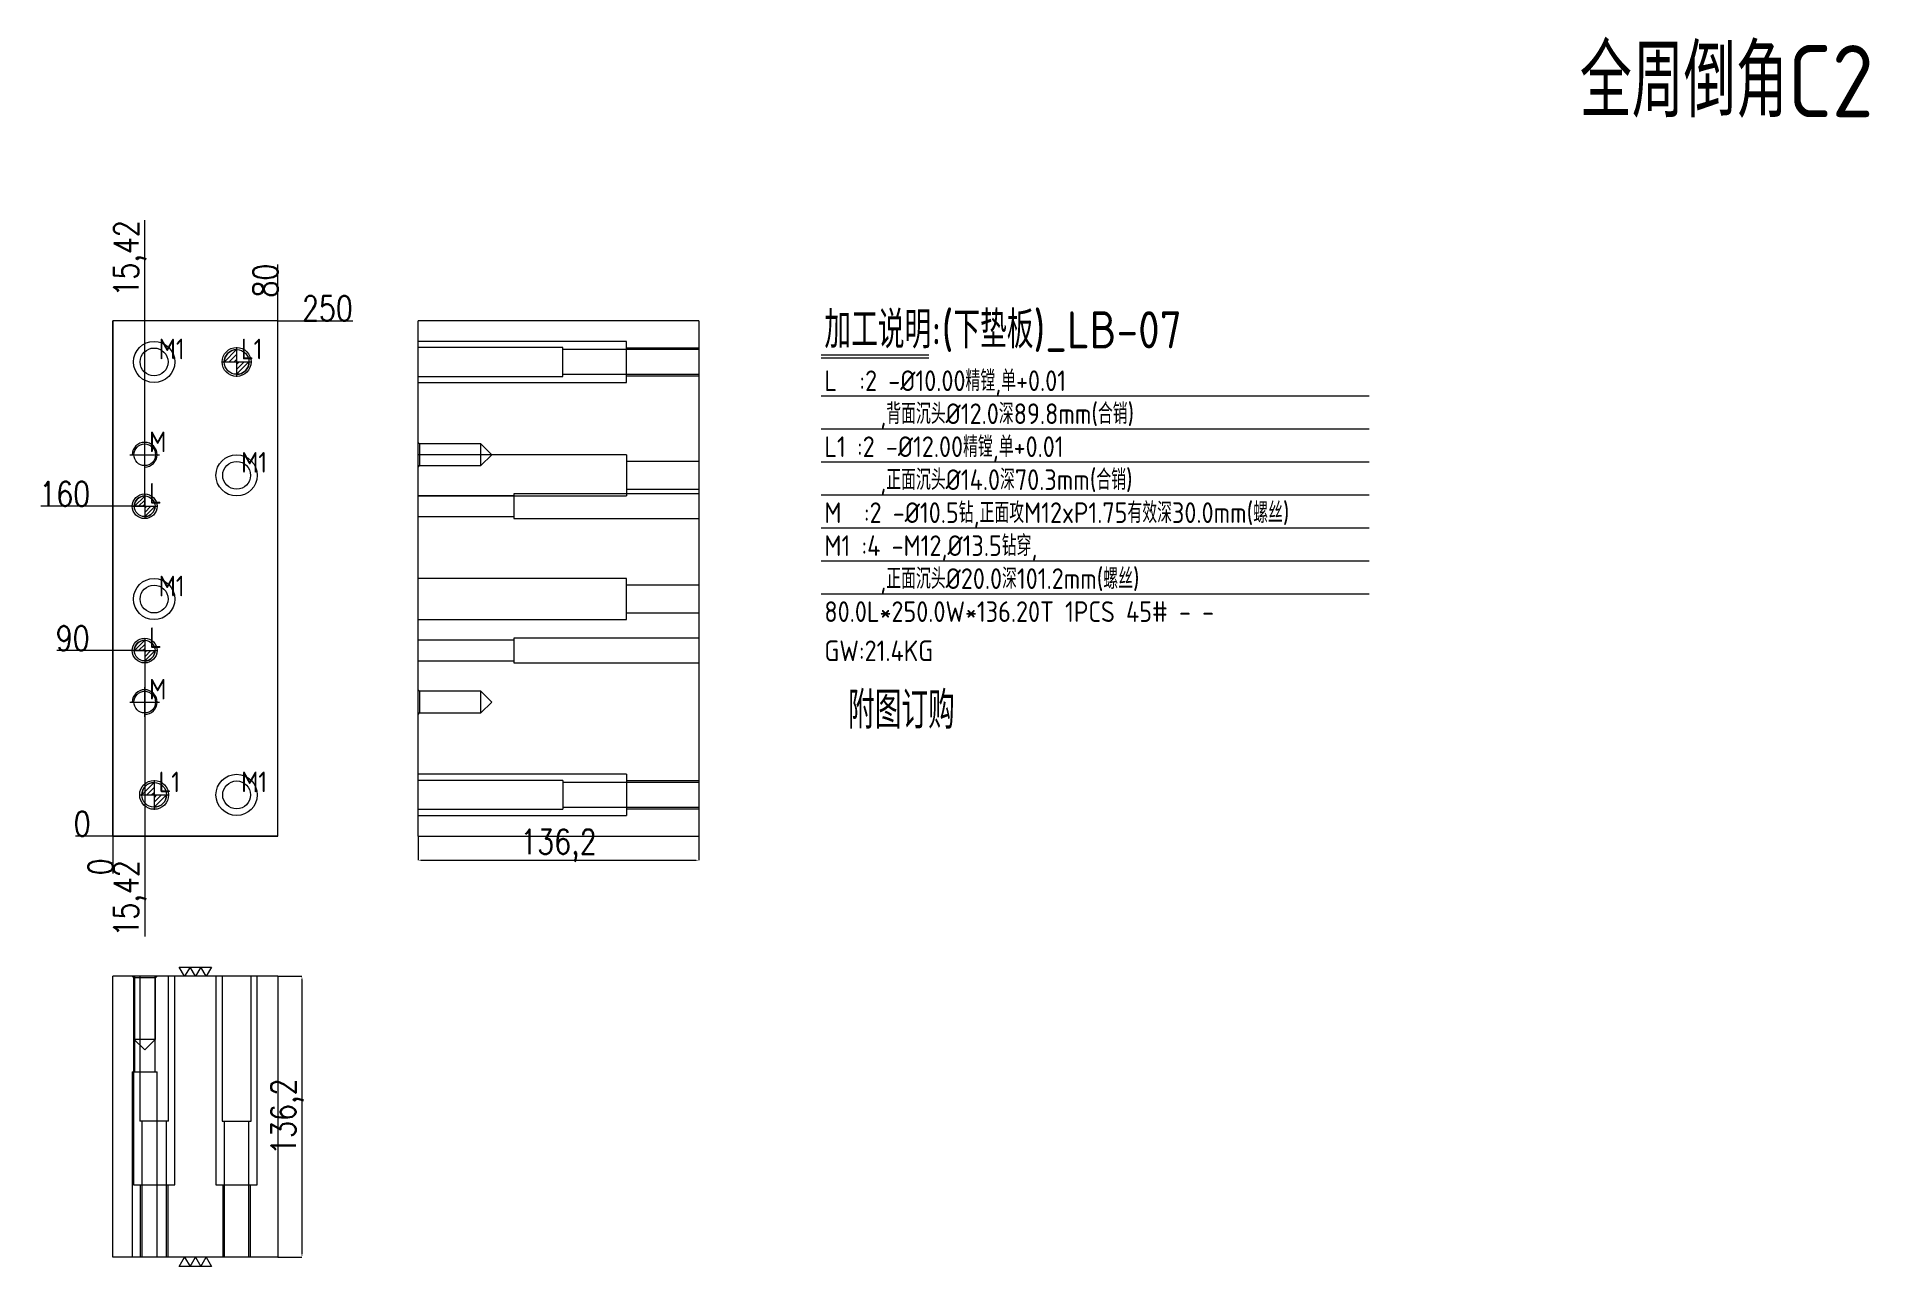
# Model space of a CAD drawing. Header units: millimetres. Extents: x -9120 to -8231, y 59526 to 60122.
import ezdxf

# ---------------------------------------------------------------- set-up
doc = ezdxf.new("R2010")
doc.units = ezdxf.units.MM
doc.linetypes.add('CENTER', pattern=[0])
doc.linetypes.add('DASHED', pattern=[0])
for name, color, linetype, lineweight in [('DIE', 20, 'Continuous', 20), ('DIM', 4, 'Continuous', 20), ('LB', 191, 'Continuous', 20), ('LB_W', 1, 'Continuous', 20)]:
    doc.layers.add(name, color=color, linetype=linetype, lineweight=lineweight)
doc.styles.add('gbenor', font='gbenor.shx', dxfattribs={"bigfont": 'gbcbig.shx'})
doc.styles.add('TXT', font='txt.shx', dxfattribs={"width": 0.8, "bigfont": 'ctxt.shx'})
doc.dimstyles.new('零件', dxfattribs={"dimscale": 1.5, "dimtxt": 8, "dimasz": 1, "dimexe": 0, "dimexo": 0, "dimgap": 0, "dimtad": 1, "dimtxsty": 'TXT', "dimcen": 0, "dimclrd": 252, "dimclre": 252, "dimclrt": 4, "dimazin": 3, "dimtp": 0.001, "dimtm": 0.001, "dimtfac": 1, "dimtmove": 0, "dimatfit": 3, "dimlwd": 5, "dimlwe": 5})

# ---------------------------------------------------------------- blocks, each defined once
blk = doc.blocks.new('*D1109')
at = {"layer": 'Defpoints', "color": 0}
for p in [(-9002.95, 59984.63), (-8991.25, 59984.63), (-9082.95, 59734.63)]:
    blk.add_point(p, dxfattribs=at)
at = {"layer": 'DIM', "color": 252, "lineweight": 5}
blk.add_line((-9002.95, 59984.63), (-8966.57, 59984.63), dxfattribs=at)
at = {"layer": 'DIM', "color": 4, "lineweight": 5, "insert": (-8978.91, 59990.63), "char_height": 12, "attachment_point": 5, "style": 'TXT'}
blk.add_mtext('250', dxfattribs=at)
blk = doc.blocks.new('*D1110')
at = {"layer": 'Defpoints', "color": 0}
for p in [(-9094.65, 59734.63), (-9082.95, 59734.63), (-9082.95, 59734.63)]:
    blk.add_point(p, dxfattribs=at)
at = {"layer": 'DIM', "color": 252, "lineweight": 5}
blk.add_line((-9082.95, 59734.63), (-9101.05, 59734.63), dxfattribs=at)
at = {"layer": 'DIM', "color": 4, "lineweight": 5, "insert": (-9097.85, 59740.63), "char_height": 12, "attachment_point": 5, "style": 'TXT'}
blk.add_mtext('0', dxfattribs=at)
blk = doc.blocks.new('*D1111')
at = {"layer": 'Defpoints', "color": 0}
for p in [(-9094.65, 59824.63), (-9067.53, 59824.63), (-9082.95, 59734.63)]:
    blk.add_point(p, dxfattribs=at)
at = {"layer": 'DIM', "color": 252, "lineweight": 5}
for p, q in [((-9091.65, 59824.63), (-9110.2, 59824.63)), ((-9088.65, 59824.63), (-9091.65, 59824.63)), ((-9067.53, 59824.63), (-9088.65, 59824.63))]:
    blk.add_line(p, q, dxfattribs=at)
at = {"layer": 'DIM', "color": 4, "lineweight": 5, "insert": (-9102.43, 59830.63), "char_height": 12, "attachment_point": 5, "style": 'TXT'}
blk.add_mtext('90', dxfattribs=at)
blk = doc.blocks.new('*D1112')
at = {"layer": 'Defpoints', "color": 0}
for p in [(-9094.65, 59894.63), (-9067.53, 59894.63), (-9082.95, 59734.63)]:
    blk.add_point(p, dxfattribs=at)
at = {"layer": 'DIM', "color": 252, "lineweight": 5}
for p, q in [((-9091.65, 59894.63), (-9117.97, 59894.63)), ((-9088.65, 59894.63), (-9091.65, 59894.63)), ((-9067.53, 59894.63), (-9088.65, 59894.63))]:
    blk.add_line(p, q, dxfattribs=at)
at = {"layer": 'DIM', "color": 4, "lineweight": 5, "insert": (-9106.31, 59900.63), "char_height": 12, "attachment_point": 5, "style": 'TXT'}
blk.add_mtext('160', dxfattribs=at)
blk = doc.blocks.new('*D1113')
at = {"layer": 'Defpoints', "color": 0}
for p in [(-9067.53, 59824.63), (-9082.95, 59734.63), (-9067.53, 59722.93)]:
    blk.add_point(p, dxfattribs=at)
at = {"layer": 'DIM', "color": 252, "lineweight": 5}
for p, q in [((-9067.53, 59824.63), (-9067.53, 59728.93)), ((-9067.53, 59728.93), (-9067.53, 59725.93)), ((-9067.53, 59725.93), (-9067.53, 59685.9))]:
    blk.add_line(p, q, dxfattribs=at)
at = {"layer": 'DIM', "color": 4, "lineweight": 5, "insert": (-9074.68, 59704.42), "char_height": 12, "attachment_point": 5, "rotation": 90, "style": 'TXT'}
blk.add_mtext('15,42', dxfattribs=at)
blk = doc.blocks.new('*D1114')
at = {"layer": 'Defpoints', "color": 0}
for p in [(-9082.95, 59734.63), (-9082.95, 59734.63), (-9082.95, 59722.93)]:
    blk.add_point(p, dxfattribs=at)
at = {"layer": 'DIM', "color": 252, "lineweight": 5}
blk.add_line((-9082.95, 59734.63), (-9082.95, 59716.53), dxfattribs=at)
at = {"layer": 'DIM', "color": 4, "lineweight": 5, "insert": (-9088.95, 59719.73), "char_height": 12, "attachment_point": 5, "rotation": 90, "style": 'TXT'}
blk.add_mtext('0', dxfattribs=at)
blk = doc.blocks.new('*D1115')
at = {"layer": 'Defpoints', "color": 0}
for p in [(-9002.95, 59996.33), (-9002.95, 59984.63), (-9082.95, 59734.63)]:
    blk.add_point(p, dxfattribs=at)
at = {"layer": 'DIM', "color": 252, "lineweight": 5}
blk.add_line((-9002.95, 59984.63), (-9002.95, 60011.88), dxfattribs=at)
at = {"layer": 'DIM', "color": 4, "lineweight": 5, "insert": (-9008.95, 60004.1), "char_height": 12, "attachment_point": 5, "rotation": 90, "style": 'TXT'}
blk.add_mtext('80', dxfattribs=at)
blk = doc.blocks.new('*D1116')
at = {"layer": 'Defpoints', "color": 0}
for p in [(-9067.53, 59996.33), (-9067.53, 59894.63), (-9082.95, 59734.63)]:
    blk.add_point(p, dxfattribs=at)
at = {"layer": 'DIM', "color": 252, "lineweight": 5}
for p, q in [((-9067.53, 59993.33), (-9067.53, 60033.36)), ((-9067.53, 59990.33), (-9067.53, 59993.33)), ((-9067.53, 59894.63), (-9067.53, 59990.33))]:
    blk.add_line(p, q, dxfattribs=at)
at = {"layer": 'DIM', "color": 4, "lineweight": 5, "insert": (-9074.68, 60014.85), "char_height": 12, "attachment_point": 5, "rotation": 90, "style": 'TXT'}
blk.add_mtext('15,42', dxfattribs=at)
blk = doc.blocks.new('*D1117')
at = {"layer": 'Defpoints', "color": 0}
for p in [(-9002.95, 59666.63), (-9002.95, 59530.43), (-8991.25, 59530.43)]:
    blk.add_point(p, dxfattribs=at)
at = {"layer": 'DIM', "color": 252, "lineweight": 5}
for p, q in [((-9002.95, 59666.63), (-8991.25, 59666.63)), ((-8991.25, 59665.13), (-8991.25, 59531.93)), ((-9002.95, 59530.43), (-8991.25, 59530.43))]:
    blk.add_line(p, q, dxfattribs=at)
at = {"layer": 'DIM', "color": 252}
for points in [[(-8991, 59665.13), (-8991.5, 59665.13), (-8991.25, 59666.63)], [(-8991.5, 59531.93), (-8991, 59531.93), (-8991.25, 59530.43)]]:
    blk.add_solid(points, dxfattribs=at)
at = {"layer": 'DIM', "color": 4, "lineweight": 5, "insert": (-8998.4, 59598.53), "char_height": 12, "attachment_point": 5, "rotation": 90, "style": 'TXT'}
blk.add_mtext('136,2', dxfattribs=at)
blk = doc.blocks.new('*D1118')
at = {"layer": 'Defpoints', "color": 0}
for p in [(-8934.95, 59734.63), (-8798.75, 59734.63), (-8798.75, 59722.93)]:
    blk.add_point(p, dxfattribs=at)
at = {"layer": 'DIM', "color": 252, "lineweight": 5}
for p, q in [((-8934.95, 59734.63), (-8934.95, 59722.93)), ((-8798.75, 59734.63), (-8798.75, 59722.93)), ((-8933.45, 59722.93), (-8800.25, 59722.93))]:
    blk.add_line(p, q, dxfattribs=at)
at = {"layer": 'DIM', "color": 252}
for points in [[(-8933.45, 59723.18), (-8933.45, 59722.68), (-8934.95, 59722.93)], [(-8800.25, 59722.68), (-8800.25, 59723.18), (-8798.75, 59722.93)]]:
    blk.add_solid(points, dxfattribs=at)
at = {"layer": 'DIM', "color": 4, "lineweight": 5, "insert": (-8866.85, 59730.08), "char_height": 12, "attachment_point": 5, "style": 'TXT'}
blk.add_mtext('136,2', dxfattribs=at)
blk = doc.blocks.new('pg_hx_L0')
at = {"color": 230}
for p, q in [((-0.6, 0), (0.6, 0)), ((-0.5, -0.003), (0, 0.497)), ((-0.3, 0), (0, 0.3)), ((-0.1, 0), (0, 0.1)), ((0, 0.6), (0, -0.6)), ((0.5, 0.003), (0, -0.497)), ((0.1, 0), (0, -0.1)), ((0.3, 0), (0, -0.3))]:
    blk.add_line(p, q, dxfattribs=at)
for start, end in [(90, 180), (270, 0)]:
    blk.add_arc((0, 0), 0.5, start, end, dxfattribs=at)
blk = doc.blocks.new('pg_hx_LLL0')
blk.add_blockref('pg_hx_L0', (0, 0))

msp = doc.modelspace()

# ---------------------------------------------------------------- linework, layer by layer
at = {"layer": 'DIE', "color": 1, "linetype": 'Continuous', "lineweight": 5}
for points in [[(-9035.159, 59671.132), (-9037.758, 59666.632), (-9040.356, 59671.132), (-9042.954, 59666.632), (-9045.552, 59671.132), (-9048.15, 59666.632), (-9050.748, 59671.132), (-9035.159, 59671.132)], [(-9050.748, 59525.932), (-9048.15, 59530.432), (-9045.552, 59525.932), (-9042.954, 59530.432), (-9040.356, 59525.932), (-9037.758, 59530.432), (-9035.159, 59525.932), (-9050.748, 59525.932)]]:
    msp.add_lwpolyline(points, close=True, dxfattribs=at)
at = {"layer": 'DIM', "color": 8, "linetype": 'Continuous', "lineweight": 5}
for p, q in [((-8739.354, 59968.132), (-8687.19, 59968.132)), ((-8739.354, 59966.632), (-8687.19, 59966.632)), ((-8739.354, 59948.132), (-8473.674, 59948.132)), ((-8739.354, 59932.132), (-8473.674, 59932.132)), ((-8739.354, 59916.132), (-8473.674, 59916.132)), ((-8739.354, 59900.132), (-8473.674, 59900.132)), ((-8739.354, 59884.132), (-8473.674, 59884.132)), ((-8739.354, 59868.132), (-8473.674, 59868.132)), ((-8739.354, 59852.132), (-8473.674, 59852.132))]:
    msp.add_line(p, q, dxfattribs=at)
at = {"layer": 'DIM', "color": 252, "linetype": 'DASHED', "lineweight": 5}
msp.add_lwpolyline([(-9082.954, 59984.632), (-9082.954, 59734.632), (-9002.954, 59734.632), (-9002.954, 59984.632)], close=True, dxfattribs=at)
at = {"layer": 'LB', "color": 135, "linetype": 'Continuous', "lineweight": 5}
for p, q in [((-9002.954, 59984.632), (-9082.954, 59984.632)), ((-9082.954, 59734.632), (-9082.954, 59984.632)), ((-9002.954, 59734.632), (-9002.954, 59984.632)), ((-8934.954, 59734.632), (-8934.954, 59984.632)), ((-8798.754, 59984.632), (-8934.954, 59984.632)), ((-8798.754, 59984.632), (-8798.754, 59734.632)), ((-9002.954, 59734.632), (-9082.954, 59734.632)), ((-8934.954, 59734.632), (-8798.754, 59734.632)), ((-9082.954, 59530.432), (-9082.954, 59666.632)), ((-9002.954, 59666.632), (-9082.954, 59666.632)), ((-9002.954, 59666.632), (-9002.954, 59530.432)), ((-9002.954, 59530.432), (-9082.954, 59530.432))]:
    msp.add_line(p, q, dxfattribs=at)
at = {"layer": 'LB', "color": 31, "linetype": 'DASHED', "lineweight": 5, "ltscale": 0.522261}
for p, q in [((-8833.754, 59974.632), (-8934.954, 59974.632)), ((-8864.654, 59971.632), (-8934.954, 59971.632)), ((-8864.654, 59957.632), (-8864.654, 59971.632)), ((-8833.754, 59954.632), (-8833.754, 59974.632)), ((-8798.754, 59971.386), (-8833.754, 59971.386)), ((-8934.954, 59957.632), (-8864.654, 59957.632)), ((-8934.954, 59954.632), (-8833.754, 59954.632)), ((-8833.754, 59957.879), (-8798.754, 59957.879)), ((-8833.754, 59919.632), (-8934.954, 59919.632)), ((-8833.754, 59919.632), (-8833.754, 59899.632)), ((-8798.754, 59916.386), (-8833.754, 59916.386)), ((-8934.954, 59899.632), (-8833.754, 59899.632)), ((-8798.754, 59900.632), (-8888.554, 59900.632)), ((-8888.554, 59900.632), (-8888.554, 59888.632)), ((-8833.754, 59902.879), (-8798.754, 59902.879)), ((-8888.554, 59888.632), (-8798.754, 59888.632)), ((-8833.754, 59859.632), (-8934.954, 59859.632)), ((-8833.754, 59839.632), (-8833.754, 59859.632)), ((-8798.754, 59856.386), (-8833.754, 59856.386)), ((-8934.954, 59839.632), (-8833.754, 59839.632)), ((-8833.754, 59842.879), (-8798.754, 59842.879)), ((-8798.754, 59830.632), (-8888.554, 59830.632)), ((-8888.554, 59830.632), (-8888.554, 59818.632)), ((-8888.554, 59818.632), (-8798.754, 59818.632)), ((-8833.754, 59764.632), (-8934.954, 59764.632)), ((-8833.754, 59764.632), (-8833.754, 59744.632)), ((-8864.654, 59761.632), (-8934.954, 59761.632)), ((-8864.654, 59761.632), (-8864.654, 59747.632)), ((-8798.754, 59761.386), (-8833.754, 59761.386)), ((-8934.954, 59747.632), (-8864.654, 59747.632)), ((-8833.754, 59747.879), (-8798.754, 59747.879)), ((-8934.954, 59744.632), (-8833.754, 59744.632)), ((-9072.954, 59666.632), (-9072.954, 59565.432)), ((-9069.954, 59666.632), (-9069.954, 59596.332)), ((-9055.954, 59596.332), (-9055.954, 59666.632)), ((-9052.954, 59565.432), (-9052.954, 59666.632)), ((-9032.954, 59666.632), (-9032.954, 59565.432)), ((-9029.954, 59666.632), (-9029.954, 59596.332)), ((-9015.954, 59596.332), (-9015.954, 59666.632)), ((-9012.954, 59565.432), (-9012.954, 59666.632)), ((-9073.533, 59620.232), (-9073.533, 59530.432)), ((-9073.533, 59620.232), (-9061.533, 59620.232)), ((-9061.533, 59530.432), (-9061.533, 59620.232)), ((-9055.954, 59596.332), (-9069.954, 59596.332)), ((-9029.954, 59596.332), (-9022.954, 59596.332)), ((-9022.954, 59596.332), (-9015.954, 59596.332)), ((-9072.954, 59565.432), (-9052.954, 59565.432)), ((-9069.707, 59565.432), (-9069.707, 59530.432)), ((-9056.2, 59530.432), (-9056.2, 59565.432)), ((-9032.954, 59565.432), (-9012.954, 59565.432)), ((-9029.707, 59565.432), (-9029.707, 59530.432)), ((-9016.2, 59530.432), (-9016.2, 59565.432))]:
    msp.add_line(p, q, dxfattribs=at)
at = {"layer": 'LB', "color": 5, "linetype": 'DASHED', "lineweight": 5, "ltscale": 0.522261}
for p, q in [((-8934.207, 59924.885), (-8934.954, 59925.632)), ((-8904.454, 59924.885), (-8934.207, 59924.885)), ((-8934.207, 59924.885), (-8934.207, 59914.379)), ((-8899.201, 59919.632), (-8904.454, 59924.885)), ((-8904.454, 59914.379), (-8904.454, 59924.885)), ((-8904.454, 59914.379), (-8899.201, 59919.632)), ((-8934.954, 59913.632), (-8934.207, 59914.379)), ((-8934.207, 59914.379), (-8904.454, 59914.379)), ((-8934.207, 59804.885), (-8934.954, 59805.632)), ((-8904.454, 59804.885), (-8934.207, 59804.885)), ((-8934.207, 59804.885), (-8934.207, 59794.379)), ((-8899.201, 59799.632), (-8904.454, 59804.885)), ((-8904.454, 59794.379), (-8904.454, 59804.885)), ((-8934.954, 59793.632), (-8934.207, 59794.379)), ((-8934.207, 59794.379), (-8904.454, 59794.379)), ((-8904.454, 59794.379), (-8899.201, 59799.632)), ((-9073.533, 59666.632), (-9072.786, 59665.885)), ((-9062.28, 59665.885), (-9061.533, 59666.632)), ((-9072.786, 59665.885), (-9072.786, 59636.132)), ((-9062.28, 59665.885), (-9072.786, 59665.885)), ((-9062.28, 59636.132), (-9062.28, 59665.885)), ((-9072.786, 59636.132), (-9067.533, 59630.879)), ((-9072.786, 59636.132), (-9067.533, 59636.132)), ((-9067.533, 59630.879), (-9062.28, 59636.132)), ((-9067.533, 59636.132), (-9062.28, 59636.132))]:
    msp.add_line(p, q, dxfattribs=at)
at = {"layer": 'LB', "color": 42, "linetype": 'Continuous', "lineweight": 5}
for centre, radius in [((-9062.954, 59964.632), 10), ((-9062.954, 59964.632), 6.753), ((-9022.954, 59964.632), 7), ((-9067.533, 59919.632), 5.253), ((-9022.954, 59909.632), 10), ((-9022.954, 59909.632), 6.753), ((-9062.954, 59849.632), 10), ((-9062.954, 59849.632), 6.753), ((-9067.533, 59799.632), 5.253), ((-9022.954, 59754.632), 10), ((-9062.954, 59754.632), 7), ((-9022.954, 59754.632), 6.753)]:
    msp.add_circle(centre, radius, dxfattribs=at)
at = {"layer": 'LB', "color": 30, "linetype": 'DASHED', "lineweight": 5, "ltscale": 0.522261}
for centre in [(-9067.533, 59894.632), (-9067.533, 59824.632)]:
    msp.add_circle(centre, 6, dxfattribs=at)
at = {"layer": 'LB', "color": 42, "linetype": 'Continuous', "lineweight": 5}
for centre in [(-9067.533, 59919.632), (-9067.533, 59799.632)]:
    msp.add_arc(centre, 6, 270, 180, dxfattribs=at)
at = {"layer": 'LB_W', "color": 1, "linetype": 'DASHED', "lineweight": 5, "ltscale": 0.522261}
for p, q in [((-8798.754, 59970.633), (-8864.654, 59970.633)), ((-8864.654, 59958.632), (-8798.754, 59958.632)), ((-8888.554, 59899.633), (-8934.954, 59899.633)), ((-8934.954, 59889.632), (-8888.554, 59889.632)), ((-8888.554, 59829.633), (-8934.954, 59829.633)), ((-8934.954, 59819.632), (-8888.554, 59819.632)), ((-8798.754, 59760.633), (-8864.654, 59760.633)), ((-8864.654, 59748.632), (-8798.754, 59748.632)), ((-9072.533, 59666.632), (-9072.533, 59620.232)), ((-9062.533, 59620.232), (-9062.533, 59666.632)), ((-9068.954, 59596.332), (-9068.954, 59530.432)), ((-9056.954, 59530.432), (-9056.954, 59596.332)), ((-9028.954, 59596.332), (-9028.954, 59530.432)), ((-9016.954, 59530.432), (-9016.954, 59596.332))]:
    msp.add_line(p, q, dxfattribs=at)
at = {"layer": 'LB_W', "color": 1, "linetype": 'CENTER', "lineweight": 5, "ltscale": 0.522261}
for p, q in [((-9067.533, 59912.432), (-9067.533, 59926.832)), ((-9074.733, 59919.632), (-9060.333, 59919.632)), ((-9067.533, 59792.432), (-9067.533, 59806.832)), ((-9074.733, 59799.632), (-9060.333, 59799.632))]:
    msp.add_line(p, q, dxfattribs=at)
at = {"layer": 'LB_W', "color": 1, "linetype": 'Continuous', "lineweight": 5}
for centre, radius in [((-9022.954, 59964.632), 6), ((-9067.533, 59894.632), 5), ((-9067.533, 59824.632), 5), ((-9062.954, 59754.632), 6)]:
    msp.add_circle(centre, radius, dxfattribs=at)

# ---------------------------------------------------------------- block references
at = {"layer": 'LB', "lineweight": 5, "ltscale": 0.522261}
for p, xscale, yscale, zscale in [((-9022.954, 59964.632), 12, 12, 12), ((-9067.533, 59894.632), 10, 10, 10), ((-9067.533, 59824.632), 10, 10, 10), ((-9062.954, 59754.632), 12, 12, 12)]:
    msp.add_blockref('pg_hx_LLL0', p, dxfattribs=dict(at, xscale=xscale, yscale=yscale, zscale=zscale))

# ---------------------------------------------------------------- texts
at = {"layer": 'DIM', "color": 6, "lineweight": 5, "style": 'gbenor'}
for s, height, p in [('全周倒角C2', 35, (-8371.431, 60083.329)), ('附图订购', 18, (-8726.399, 59786.735))]:
    msp.add_text(s, height=height, dxfattribs=at).set_placement(p)
at = {"layer": 'DIM', "color": 4, "lineweight": 5, "style": 'gbenor'}
for s, height, p in [('加工说明:(下垫板)_LB-07', 18, (-8737.838, 59971.239)), ('M1', 10, (-9060.728, 59965.937)), ('L1', 10, (-9020.788, 59965.907)), ('     ,背面沉头%%c12.0深89.8mm(合销)', 10, (-8737.854, 59934.525)), ('M', 10, (-9065.388, 59920.897)), ('M1', 10, (-9020.728, 59910.937)), ('     ,正面沉头%%c14.0深70.3mm(合销)', 10, (-8737.854, 59902.525)), ('L', 10, (-9065.388, 59895.897)), ('M  :2 -%%c10.5钻,正面攻M12xP1.75有效深30.0mm(螺丝)', 10, (-8737.854, 59886.525)), ('M1 :4 -M12,%%c13.5钻穿,', 10, (-8737.854, 59870.525)), ('     ,正面沉头%%c20.0深101.2mm(螺丝)', 10, (-8737.854, 59854.525)), ('M1', 10, (-9060.728, 59850.937)), ('80.0L*250.0W*136.20T 1PCS 45# - -', 10, (-8737.854, 59838.525)), ('L', 10, (-9065.388, 59825.897)), ('GW:21.4KG', 10, (-8737.854, 59819.525)), ('M', 10, (-9065.388, 59800.897)), ('L1', 10, (-9060.788, 59755.907)), ('M1', 10, (-9020.728, 59755.937))]:
    msp.add_text(s, height=height, dxfattribs=at).set_placement(p)
at = {"layer": 'DIM', "color": 2, "lineweight": 5, "style": 'gbenor'}
for s, p in [('L  :2 -%%C10.00精镗,单+0.01', (-8737.854, 59950.525)), ('L1 :2 -%%C12.00精镗,单+0.01', (-8737.854, 59918.525))]:
    msp.add_text(s, height=10, dxfattribs=at).set_placement(p)

# ---------------------------------------------------------------- dimensions: what is measured, and where the dimension line sits
at = {"layer": 'DIM', "lineweight": 5}
for feature_location, offset, dtype, origin, picture, middle in [((-9067.533, 59894.632), (0, 101.7), 1, (-9082.954, 59734.632), '*D1116', (-9074.677, 60014.847)), ((-9002.954, 59984.632), (0, 11.7), 1, (-9082.954, 59734.632), '*D1115', (-9008.954, 60004.104)), ((-9002.954, 59984.632), (11.7, 0), 0, (-9082.954, 59734.632), '*D1109', (-8978.911, 59990.632)), ((-9067.533, 59894.632), (-27.12, 0), 0, (-9082.954, 59734.632), '*D1112', (-9106.311, 59900.632)), ((-9067.533, 59824.632), (-27.12, 0), 0, (-9082.954, 59734.632), '*D1111', (-9102.425, 59830.632)), ((-9067.533, 59824.632), (0, -101.7), 1, (-9082.954, 59734.632), '*D1113', (-9074.677, 59704.418)), ((-9082.953711977, 59734.63249393), (-11.7, 0), 0, (-9082.953711977, 59734.63249393), '*D1110', (-9097.853711977, 59740.63249393)), ((-9082.953711977, 59734.63249393), (0, -11.7), 1, (-9082.953711977, 59734.63249393), '*D1114', (-9088.953711977, 59719.73249393))]:
    dim = msp.add_ordinate_dim(feature_location=feature_location, offset=offset, dtype=dtype, origin=origin, dimstyle='零件', dxfattribs=at)
    dim.commit()
    dim.dimension.update_dxf_attribs({"geometry": picture, "text_midpoint": middle})
dim = msp.add_linear_dim(base=(-8798.754, 59722.932), p1=(-8934.954, 59734.632), p2=(-8798.754, 59734.632), dimstyle='零件', dxfattribs=at)
dim.commit()
dim.dimension.update_dxf_attribs({"geometry": '*D1118', "text_midpoint": (-8866.854, 59730.075)})
dim = msp.add_linear_dim(base=(-8991.254, 59530.432), p1=(-9002.954, 59666.632), p2=(-9002.954, 59530.432), angle=90, dimstyle='零件', dxfattribs=at)
dim.commit()
dim.dimension.update_dxf_attribs({"geometry": '*D1117', "text_midpoint": (-8998.397, 59598.532)})

doc.saveas('drawing.dxf')
